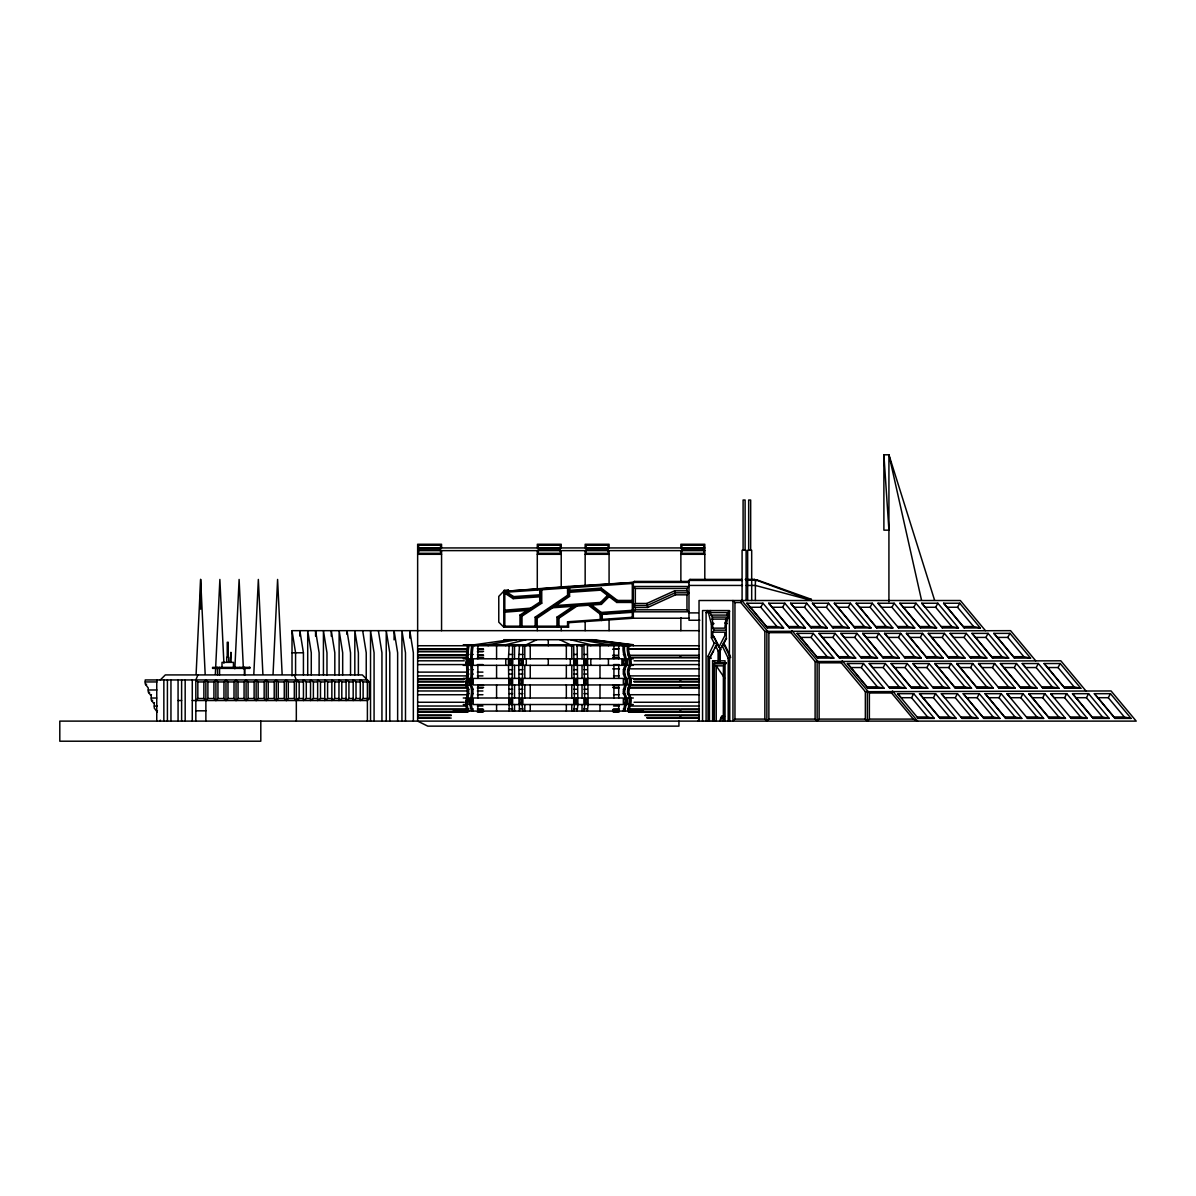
<?xml version="1.0" encoding="UTF-8"?>
<svg xmlns="http://www.w3.org/2000/svg" width="1196" height="1196" viewBox="0 0 1196 1196"><rect width="100%" height="100%" fill="white"/><g stroke="black" fill="none" stroke-linecap="round" stroke-linejoin="round"><path stroke-width="1.5" d="M623.34 711.067C624.267 705.386 627.257 699.167 623.34 693.635C622.563 688.268 626.674 683.903 625.194 678.401C622.653 674.38 622.653 669.341 625.194 665.335C626.226 658.473 621.741 652.717 623.34 645.735M624.76 711.067C625.687 705.386 628.677 699.167 624.76 693.635C623.968 688.268 628.094 683.903 626.614 678.401C624.058 674.38 624.058 669.341 626.614 665.335C627.646 658.473 623.161 652.717 624.76 645.735M196.099 674.35L200.644 579.447L205.174 674.35M215.34 674.35L219.87 579.447L223.891 663.197M234.835 668.773L239.11 579.447L243.386 668.773M253.806 674.35L258.351 579.447L262.896 674.35M273.047 674.35L277.592 579.447L282.136 674.35M509.182 645.735L508.42 658.802L509.182 711.067M512.606 711.067L511.843 704.534L512.606 645.735M519.438 645.735L518.675 658.802L519.438 711.067M522.861 711.067L522.084 704.534L522.861 645.735M573.706 711.067L574.484 704.534L573.706 645.735L473.227 645.735C470.626 659.265 473.975 671.584 471.374 684.934C475.978 693.351 468.398 702.426 473.227 711.067M577.13 711.067L577.907 704.534L577.13 645.735M583.962 711.067L584.739 704.534L583.962 645.735L576.502 645.735M587.385 711.067L588.148 704.534L587.385 645.735L699.361 645.735M720.067 721.113L720.74 718.093L720.411 721.113M723.416 719.798L723.789 718.093M725.733 630.157L713.982 630.157L712.801 628.154L712.308 617.091L710.14 612.576L710.618 610.558L708.391 612.576L711.396 624.282L711.396 637.767L714.236 643.284L708.032 656.215L708.032 721.113M712.801 628.154L724.821 628.154L725.823 619.109L729.097 617.091L726.854 615.088L710.783 615.088M726.854 615.088L727.497 612.576L729.68 611.231M729.246 612.576L726.241 624.282L726.241 637.767L723.401 643.284L729.59 656.215L729.59 721.113M513.159 598.658L513.682 596.61L539.725 594.801L540.727 595.743L539.725 596.819L513.159 598.658L504.802 593.231L503.8 591.377L504.234 590.331L508.24 590.062L508.808 591.033M688.986 618.227L633.327 618.227L632.31 617.285L602.35 619.364L601.424 620.44L600.347 619.498L599.973 613.997L588.492 605.266L588.791 604.249L591.527 605.056L601.244 612.442L632.31 610.304L633.327 611.231L632.31 612.307L602.007 614.4L588.791 604.249M601.244 588.103L569.565 590.301L568.563 591.377L569.565 592.319L600.631 590.166L601.244 588.103L617.465 600.437L632.31 600.437L633.327 601.439L632.31 602.455L616.792 602.455L609.123 596.625L609.033 595.294L607.508 595.399L600.497 602.425L556.035 605.505L552.373 606.761L552.702 607.747L572.989 606.342L576.651 605.086L576.995 606.073L558.981 618.197L558.981 626.181L557.979 627.182L556.962 626.181L537.183 626.181L536.182 627.182L535.18 626.181L522.009 626.181L521.008 627.182L519.991 626.181L504.802 626.181L503.8 627.182L498.777 622.159L498.777 596.4L504.054 590.854L506.386 591.198M601.244 612.442L601.424 620.44M616.792 602.455L617.465 600.437M756.321 580.748L756.664 579.806L811.112 599.226L811.725 600.512L755.379 585.442L746.155 585.442M810.783 600.168L811.112 599.226M195.83 721.113L195.83 679.941L197.908 674.918M467.561 645.735C464.96 659.265 468.309 671.584 465.707 684.934C470.312 693.351 462.732 702.426 467.561 711.067M472.076 645.735L468.982 645.735C466.365 659.265 469.729 671.584 467.128 684.934C471.732 693.351 464.153 702.426 468.982 711.067M471.807 645.735C469.206 659.265 472.57 671.584 469.953 684.934C474.558 693.351 466.978 702.426 471.807 711.067M627.586 711.067C628.513 705.386 631.503 699.167 627.586 693.635C626.809 688.268 630.92 683.903 629.455 678.401C626.898 674.38 626.898 669.341 629.455 665.335C630.471 658.473 626.001 652.717 627.586 645.735M627.586 708.884L629.006 708.884L629.006 711.067C629.933 705.386 632.923 699.167 629.006 693.635C628.229 688.268 632.34 683.903 630.86 678.401C628.304 674.38 628.304 669.341 630.86 665.335C631.892 658.473 627.407 652.717 629.006 645.735M740.802 602.53L741.744 600.512L768.879 632.669L768.879 719.095L766.875 721.113L764.857 719.095L764.857 631.383L740.802 602.53L734.957 602.53L732.954 600.512L732.954 721.113L734.957 719.095L734.957 602.53M791.049 632.669L791.991 630.666L819.125 662.823L819.125 719.095L817.122 721.113L815.104 719.095L815.104 661.538L791.049 632.669L768.879 632.669M865.351 719.095L865.351 691.692L841.296 662.823L842.238 660.805L869.372 692.977L869.372 719.095L867.369 721.113L865.351 719.095L819.125 719.095M913.325 719.095L891.558 692.977L892.485 690.959L917.616 721.113L913.325 719.095L869.372 719.095M709.452 721.113L709.452 658.249L713.608 651.013M715.103 647.903L717.346 643.239L714.236 643.284M507.687 591.108L568.235 586.414L569.565 587.834L632.31 583.499L634.329 581.42L687.984 581.42L688.986 582.422L633.327 582.422L503.8 591.377L503.8 627.182L568.563 627.182L568.563 622.712L567.562 621.77L567.562 626.181L568.563 627.182M540.727 595.743L513.428 597.626L503.8 591.377L506.865 592.17L539.725 589.897L540.727 588.821L541.743 589.763L567.562 587.969L568.818 586.384L633.327 582.422L633.327 618.227L568.563 622.712M718.811 647.335L724.821 635.644L724.821 632.176L712.801 632.176L712.801 635.644L720.695 649.772L719.514 650.833L719.514 660.82L720.695 662.838L715.163 662.838L713.653 663.825L713.653 721.113M719.514 650.833L723.401 643.284M722.369 646.498L726.57 638.335M746.887 603.233L750.445 607.254L760.791 607.254L762.988 603.233L783.589 627.945L767.488 627.945L746.887 603.233L762.988 603.233M768.744 603.233L772.302 607.254L782.662 607.254L784.845 603.233L805.446 627.945L789.345 627.945L768.744 603.233L784.845 603.233M790.601 603.233L794.159 607.254L804.519 607.254L806.702 603.233L827.303 627.945L811.202 627.945L790.601 603.233L806.702 603.233M812.458 603.233L816.016 607.254L826.376 607.254L828.559 603.233L849.16 627.945L833.059 627.945L812.458 603.233L828.559 603.233M797.134 633.372L800.692 637.408L811.052 637.408L813.235 633.372L833.836 658.099L817.735 658.099L797.134 633.372L813.235 633.372M834.315 603.233L837.888 607.254L848.233 607.254L850.416 603.233L871.017 627.945L854.916 627.945L834.315 603.233L850.416 603.233M818.991 633.372L822.549 637.408L832.909 637.408L835.092 633.372L855.693 658.099L839.592 658.099L818.991 633.372L835.092 633.372M856.172 603.233L859.745 607.254L870.09 607.254L872.273 603.233L892.874 627.945L876.773 627.945L856.172 603.233L872.273 603.233M840.848 633.372L844.421 637.408L854.766 637.408L856.949 633.372L877.55 658.099L861.449 658.099L840.848 633.372L856.949 633.372M878.028 603.233L881.602 607.254L891.947 607.254L894.145 603.233L914.746 627.945L898.63 627.945L878.028 603.233L894.145 603.233M862.705 633.372L866.278 637.408L876.623 637.408L878.806 633.372L899.407 658.099L883.306 658.099L862.705 633.372L878.806 633.372M847.381 663.526L850.939 667.547L861.299 667.547L863.482 663.526L884.083 688.253L867.982 688.253L847.381 663.526L863.482 663.526M899.885 603.233L903.458 607.254L913.804 607.254L916.001 603.233L936.603 627.945L920.486 627.945L899.885 603.233L916.001 603.233M884.562 633.372L888.135 637.408L898.48 637.408L900.678 633.372L921.279 658.099L905.163 658.099L884.562 633.372L900.678 633.372M869.238 663.526L872.811 667.547L883.156 667.547L885.339 663.526L905.94 688.253L889.839 688.253L869.238 663.526L885.339 663.526M921.757 603.233L925.315 607.254L935.661 607.254L937.858 603.233L958.459 627.945L942.358 627.945L921.757 603.233L937.858 603.233M906.418 633.372L909.992 637.408L920.337 637.408L922.535 633.372L943.136 658.099L927.02 658.099L906.418 633.372L922.535 633.372M891.095 663.526L894.668 667.547L905.013 667.547L907.196 663.526L927.797 688.253L911.696 688.253L891.095 663.526L907.196 663.526M943.614 603.233L947.172 607.254L957.518 607.254L959.715 603.233L980.316 627.945L964.215 627.945L943.614 603.233L959.715 603.233M928.29 633.372L931.848 637.408L942.194 637.408L944.392 633.372L964.993 658.099L948.891 658.099L928.29 633.372L944.392 633.372M912.952 663.526L916.525 667.547L926.87 667.547L929.068 663.526L949.669 688.253L933.553 688.253L912.952 663.526L929.068 663.526M897.628 693.68L901.201 697.702L911.546 697.702L913.729 693.68L934.33 718.392L918.229 718.392L897.628 693.68L913.729 693.68M950.147 633.372L953.705 637.408L964.051 637.408L966.248 633.372L986.85 658.099L970.748 658.099L950.147 633.372L966.248 633.372M934.809 663.526L938.382 667.547L948.727 667.547L950.925 663.526L971.526 688.253L955.41 688.253L934.809 663.526L950.925 663.526M919.485 693.68L923.058 697.702L933.403 697.702L935.601 693.68L956.187 718.392L940.086 718.392L919.485 693.68L935.601 693.68M972.004 633.372L975.562 637.408L985.908 637.408L988.105 633.372L1008.706 658.099L992.605 658.099L972.004 633.372L988.105 633.372M956.68 663.526L960.239 667.547L970.584 667.547L972.782 663.526L993.383 688.253L977.282 688.253L956.68 663.526L972.782 663.526M941.342 693.68L944.915 697.702L955.26 697.702L957.458 693.68L978.059 718.392L961.943 718.392L941.342 693.68L957.458 693.68M993.861 633.372L997.419 637.408L1007.765 637.408L1009.962 633.372L1030.563 658.099L1014.462 658.099L993.861 633.372L1009.962 633.372M978.537 663.526L982.095 667.547L992.441 667.547L994.638 663.526L1015.24 688.253L999.138 688.253L978.537 663.526L994.638 663.526M963.214 693.68L966.772 697.702L977.117 697.702L979.315 693.68L999.916 718.392L983.815 718.392L963.214 693.68L979.315 693.68M1000.394 663.526L1003.952 667.547L1014.298 667.547L1016.495 663.526L1037.096 688.253L1020.995 688.253L1000.394 663.526L1016.495 663.526M985.07 693.68L988.629 697.702L998.974 697.702L1001.172 693.68L1021.773 718.392L1005.672 718.392L985.07 693.68L1001.172 693.68M1022.251 663.526L1025.809 667.547L1036.17 667.547L1038.352 663.526L1058.953 688.253L1042.852 688.253L1022.251 663.526L1038.352 663.526M1006.927 693.68L1010.485 697.702L1020.831 697.702L1023.029 693.68L1043.63 718.392L1027.528 718.392L1006.927 693.68L1023.029 693.68M1044.108 663.526L1047.666 667.547L1058.026 667.547L1060.209 663.526L1080.81 688.253L1064.709 688.253L1044.108 663.526L1060.209 663.526M1028.784 693.68L1032.342 697.702L1042.688 697.702L1044.885 693.68L1065.487 718.392L1049.385 718.392L1028.784 693.68L1044.885 693.68M1050.641 693.68L1054.199 697.702L1064.56 697.702L1066.742 693.68L1087.343 718.392L1071.242 718.392L1050.641 693.68L1066.742 693.68M1072.498 693.68L1076.056 697.702L1086.417 697.702L1088.599 693.68L1109.2 718.392L1093.099 718.392L1072.498 693.68L1088.599 693.68M1094.355 693.68L1097.913 697.702L1108.273 697.702L1110.456 693.68L1131.057 718.392L1114.956 718.392L1094.355 693.68L1110.456 693.68M706.089 721.113L706.089 612.576L707.27 610.558M712.801 632.176L713.982 630.157M697.806 721.113L699.032 719.364M717.346 643.239L709.452 658.249L711.321 658.249M530.531 608.151L530.875 609.138L527.047 610.438L504.802 612.173L503.8 611.231L504.802 610.154L530.531 608.151L539.725 602.126L539.725 596.819M609.033 595.294L600.945 603.397L552.373 606.761M591.527 605.056L601.379 604.384L609.123 596.625M160.294 679.941L165.317 674.918L362.358 674.918L369.4 681.944L369.4 698.509L367.396 700.527L192.272 700.527M203.873 681.944L205.876 679.941L207.895 681.944L207.895 698.509L205.876 700.527L203.873 698.509L203.873 681.944L197.833 681.944L195.83 679.941M213.92 681.944L215.923 679.941L217.941 681.944L217.941 698.509L215.923 700.527L213.92 698.509L213.92 681.944L207.895 681.944M195.83 700.527L197.833 698.509L197.833 681.944M223.966 681.944L225.984 679.941L227.988 681.944L227.988 698.509L225.984 700.527L223.966 698.509L223.966 681.944L217.941 681.944M234.012 681.944L236.031 679.941L238.034 681.944L238.034 698.509L236.031 700.527L234.012 698.509L234.012 681.944L227.988 681.944M244.074 681.944L246.077 679.941L248.095 681.944L248.095 698.509L246.077 700.527L244.074 698.509L244.074 681.944L238.034 681.944M254.12 681.944L256.123 679.941L258.142 681.944L258.142 698.509L256.123 700.527L254.12 698.509L254.12 681.944L248.095 681.944M264.166 681.944L266.185 679.941L268.188 681.944L268.188 698.509L266.185 700.527L264.166 698.509L264.166 681.944L258.142 681.944M274.213 681.944L276.231 679.941L278.234 681.944L278.234 698.509L276.231 700.527L274.213 698.509L274.213 681.944L268.188 681.944M284.274 681.944L286.278 679.941L288.281 681.944L288.281 698.509L286.278 700.527L284.274 698.509L284.274 681.944L278.234 681.944M296.324 721.113L296.324 679.941L299.164 681.944L299.164 698.509L296.324 700.527L294.321 698.509L294.321 681.944L296.324 679.941L294.246 674.918M635.33 603.472L646.797 603.472L674.634 590.809L686.967 590.809L688.986 592.827L686.967 594.831L675.501 594.831L647.679 607.493L635.33 607.493L633.327 605.49L635.33 603.472L635.33 588.507L633.327 586.489L688.986 586.489L686.967 588.507L635.33 588.507M635.33 609.811L633.327 611.814L688.986 611.814L686.967 609.811L635.33 609.811L635.33 607.493M699.899 620.246L688.986 620.246L688.986 580.419L689.987 579.402L741.49 579.402M145.822 684.77L146.63 684.157M148.842 692.798L149.649 692.2M150.651 695.22L151.458 694.607M151.862 700.841L152.654 700.243M153.671 703.248L154.463 702.65M156.676 711.291L157.483 710.693M310.541 698.509L306.281 698.509L303.44 700.527L303.44 679.941L306.281 681.944L310.541 681.944M317.643 698.509L313.382 698.509L310.541 700.527L310.541 679.941L313.382 681.944L317.643 681.944M324.759 698.509L320.483 698.509L317.643 700.527L317.643 679.941L320.483 681.944L324.759 681.944M331.86 698.509L327.599 698.509L324.759 700.527L324.759 679.941L327.599 681.944L331.86 681.944M338.961 698.509L334.701 698.509L331.86 700.527L331.86 679.941L334.701 681.944L338.961 681.944M346.078 698.509L341.802 698.509L338.961 700.527L338.961 679.941L341.802 681.944L346.078 681.944M353.179 698.509L348.918 698.509L346.078 700.527L346.078 679.941L348.918 681.944L353.179 681.944M360.28 698.509L356.019 698.509L353.179 700.527L353.179 679.941L356.019 681.944L360.28 681.944M369.4 698.509L363.121 698.509L360.28 700.527L360.28 679.941L363.121 681.944L369.4 681.944M535.18 626.181L535.18 617.136L567.562 595.309L567.562 587.969M537.183 626.181L537.183 618.197L552.702 607.747M556.035 605.505L569.565 596.385L569.565 592.319M556.962 626.181L556.962 617.136L572.989 606.342M576.651 605.086L557.979 617.674L557.979 627.182M519.991 626.181L519.991 615.058L527.047 610.438M522.009 626.181L522.009 616.149L541.743 603.218L541.743 589.763M599.973 613.997L633.327 611.231M536.78 639.711L526.285 644.734L526.285 645.735M746.155 580.419L756.664 579.806M711.396 637.767L713.982 636.706L720.695 649.772L718.108 650.833L718.108 660.82L720.695 662.838M728.185 721.113L728.185 658.249L730.771 657.232M764.857 631.383L1010.575 630.666L1035.706 660.805M815.104 661.538L1060.822 660.805L1085.953 690.959M865.351 691.692L1111.069 690.959L1136.2 721.113L59.8 721.113L59.8 741.206L260.803 741.206L260.803 721.113M711.396 624.282L713.982 623.624L712.801 622.966M526.046 639.711L505.773 644.734L505.773 645.735M516.836 639.711L488.162 644.734L488.162 645.735M509.765 639.711L474.648 644.734L474.648 645.735M503.8 611.231L530.875 609.138M568.563 591.377L600.945 589.135L617.136 601.439L633.327 601.439M576.995 606.073L588.492 605.266M567.562 621.77L600.347 619.498M883.889 454.794L888.927 530.157L883.889 530.157L883.889 454.794L888.927 454.794L934.584 600.213M418.645 547.932L704.803 547.932M418.645 550.623L704.803 550.623M417.643 554.301L441.563 554.301M537.288 554.301L561.223 554.301M585.158 554.301L609.078 554.301M680.868 554.301L704.803 554.301M745.183 579.402L754.377 579.402L811.725 600.512M688.986 580.419L742.462 580.419M688.986 585.442L742.462 585.442M688.986 592.827L675.067 592.827L647.23 605.49L633.327 605.49M706.089 612.576L727.497 612.576M688.986 612.89L698.225 612.89M712.308 617.091L729.097 617.091M711.814 619.109L725.823 619.109M558.981 626.181L567.562 626.181M750.445 607.254L766.531 626.54L776.877 626.54L783.589 627.945M772.302 607.254L788.388 626.54L798.734 626.54L805.446 627.945M794.159 607.254L810.245 626.54L820.591 626.54L827.303 627.945M849.16 627.945L842.447 626.54L832.102 626.54L833.059 627.945M837.888 607.254L853.959 626.54L864.304 626.54L871.017 627.945M859.745 607.254L875.816 626.54L886.161 626.54L892.874 627.945M914.746 627.945L908.018 626.54L897.673 626.54L898.63 627.945M903.458 607.254L919.53 626.54L929.89 626.54L936.603 627.945M958.459 627.945L951.747 626.54L941.387 626.54L942.358 627.945M947.172 607.254L963.243 626.54L973.604 626.54L980.316 627.945M292.018 675.89L292.018 630.666L699.286 630.666M503.8 639.711L592.768 639.711L633.327 644.734L633.327 645.735M463.256 644.734L633.327 644.734M417.643 645.735L468.01 645.735M717.346 645.691L715.477 645.691L718.108 650.833L719.992 650.833L719.992 660.82L718.108 660.82M417.643 648.755L468.01 648.755M477.339 648.755L482.945 648.755M613.548 648.755L619.139 648.755M628.468 648.755L699.361 648.755M467.845 649.249L418.137 649.249L418.137 651.267L467.845 651.267M478.056 649.249L483.588 649.249M612.621 649.249L618.138 649.249M628.349 649.249L679.896 649.249M680.898 649.249L699.316 649.249M478.056 651.267L483.588 651.267M417.643 651.76L468.01 651.76M477.339 651.76L482.945 651.76M292.018 652.792L303.425 652.792L303.425 674.918M467.561 654.451L468.982 654.451M471.807 654.451L473.227 654.451M509.182 654.451L512.606 654.451M519.438 654.451L522.861 654.451M573.706 654.451L577.13 654.451M583.962 654.451L587.385 654.451M623.34 654.451L624.76 654.451M627.586 654.451L629.006 654.451M417.643 654.78L468.01 654.78M477.339 654.78L482.945 654.78M467.845 655.288L418.137 655.288L418.137 657.292L467.845 657.292M478.056 655.288L483.588 655.288M612.621 655.288L618.138 655.288M628.349 655.288L679.896 655.288L679.896 657.292L630.187 657.292M699.316 655.288L680.898 655.288L680.898 657.292L699.316 657.292M800.692 637.408L816.778 656.694L827.124 656.694L833.836 658.099M822.549 637.408L838.635 656.694L848.981 656.694L855.693 658.099M877.55 658.099L870.838 656.694L860.492 656.694L861.449 658.099M866.278 637.408L882.349 656.694L892.694 656.694L899.407 658.099M921.279 658.099L914.551 656.694L904.206 656.694L905.163 658.099M909.992 637.408L926.063 656.694L936.408 656.694L943.136 658.099M931.848 637.408L947.92 656.694L958.28 656.694L964.993 658.099M986.85 658.099L980.137 656.694L969.777 656.694L970.748 658.099M975.562 637.408L991.634 656.694L1001.994 656.694L1008.706 658.099M997.419 637.408L1013.505 656.694L1023.851 656.694L1030.563 658.099M478.056 657.292L483.588 657.292M612.621 657.292L618.138 657.292M417.643 657.8L466.156 657.8M477.339 657.8L482.945 657.8M613.548 657.8L619.139 657.8M630.337 657.8L699.361 657.8M463.256 658.802L467.561 658.802M471.374 658.802L468.982 658.802L468.982 665.335L471.374 665.335M511.843 658.802L473.227 658.802L473.227 665.335L511.843 665.335M522.084 658.802L512.606 658.802L512.606 665.335L522.084 665.335M574.484 658.802L583.962 658.802L583.962 665.335L574.484 665.335M584.739 658.802L623.34 658.802L623.34 665.335L584.739 665.335M625.194 658.802L627.586 658.802L627.586 665.335L625.194 665.335M629.006 658.802L633.327 658.802M471.912 659.803L470.342 659.803L470.342 664.333L471.912 664.333M511.29 659.803L509.346 659.803L509.346 664.333L511.29 664.333M519.602 659.803L521.546 659.803M575.022 659.803L576.965 659.803L576.965 664.333L575.022 664.333M585.278 659.803L587.221 659.803L587.221 664.333L585.278 664.333M624.656 659.803L626.226 659.803L626.226 664.333L624.656 664.333M629.545 659.803L630.471 659.803L630.471 664.333L629.545 664.333M417.643 660.805L464.287 660.805M634.059 660.805L699.361 660.805M712.577 721.113L712.577 660.82L714.461 660.82L714.356 721.113M819.125 662.823L841.296 662.823M713.653 663.825L725.882 663.825M519.602 664.333L521.546 664.333M417.643 664.587L466.156 664.587M477.339 664.587L482.945 664.587M613.548 664.587L619.139 664.587M630.337 664.587L699.361 664.587M463.256 665.335L467.128 665.335M629.006 665.335L633.327 665.335M714.356 665.843L723.416 665.843L723.326 721.113M612.696 668.848L619.483 668.848M630.576 668.848L699.047 668.848M467.561 669.685L468.982 669.685M471.807 669.685L473.227 669.685M509.182 669.685L512.606 669.685M519.438 669.685L522.861 669.685M573.706 669.685L577.13 669.685M583.962 669.685L587.385 669.685M623.34 669.685L624.76 669.685M627.586 669.685L629.006 669.685M417.643 672.122L468.01 672.122M477.339 672.122L482.945 672.122M467.561 674.051L468.982 674.051M471.807 674.051L473.227 674.051M509.182 674.051L512.606 674.051M519.438 674.051L522.861 674.051M573.706 674.051L577.13 674.051M583.962 674.051L587.385 674.051M623.34 674.051L624.76 674.051M627.586 674.051L629.006 674.051M417.643 675.89L468.01 675.89M477.339 675.89L482.945 675.89M613.548 675.89L619.139 675.89M628.468 675.89L699.361 675.89M463.256 678.401L467.561 678.401M471.374 678.401L468.982 678.401L468.982 684.934L471.374 684.934M511.843 678.401L473.227 678.401L473.227 684.934L511.843 684.934M522.084 678.401L512.606 678.401L512.606 684.934L522.084 684.934M574.484 678.401L583.962 678.401L583.962 684.934L574.484 684.934M584.739 678.401L623.34 678.401L623.34 684.934L584.739 684.934M625.194 678.401L627.586 678.401L627.586 684.934L625.194 684.934M629.006 678.401L633.327 678.401M417.643 678.894L464.287 678.894M634.059 678.894L699.361 678.894M464.168 679.403L418.137 679.403L418.137 681.406L464.168 681.406M471.912 679.403L470.342 679.403L470.342 683.933L471.912 683.933M511.29 679.403L509.346 679.403L509.346 683.933L511.29 683.933M519.602 679.403L521.546 679.403M575.022 679.403L576.965 679.403L576.965 683.933L575.022 683.933M585.278 679.403L587.221 679.403L587.221 683.933L585.278 683.933M624.656 679.403L626.226 679.403L626.226 683.933L624.656 683.933M629.545 679.403L630.471 679.403L630.471 683.933L629.545 683.933M633.88 679.403L679.896 679.403L679.896 681.406L633.88 681.406M699.316 679.403L680.898 679.403L680.898 681.406L699.316 681.406M145.224 681.944L156.945 681.944M288.281 681.944L294.321 681.944M297.744 681.944L303.44 681.944M417.643 681.914L464.287 681.914M634.059 681.914L699.361 681.914M519.602 683.933L521.546 683.933M417.643 684.934L467.561 684.934M629.006 684.934L699.361 684.934M467.845 685.428L418.137 685.428L418.137 687.446L467.845 687.446M478.056 685.428L483.588 685.428M612.621 685.428L618.138 685.428M630.187 685.428L679.896 685.428L679.896 687.446L628.349 687.446M699.316 685.428L680.898 685.428L680.898 687.446L699.316 687.446M850.939 667.547L867.025 686.848L877.371 686.848L884.083 688.253M905.94 688.253L899.228 686.848L888.882 686.848L889.839 688.253M894.668 667.547L910.739 686.848L921.084 686.848L927.797 688.253M949.669 688.253L942.941 686.848L932.596 686.848L933.553 688.253M938.382 667.547L954.453 686.848L964.813 686.848L971.526 688.253M960.239 667.547L976.31 686.848L986.67 686.848L993.383 688.253M1015.24 688.253L1008.527 686.848L998.167 686.848L999.138 688.253M1003.952 667.547L1020.038 686.848L1030.384 686.848L1037.096 688.253M1058.953 688.253L1052.241 686.848L1041.895 686.848L1042.852 688.253M1047.666 667.547L1063.752 686.848L1074.098 686.848L1080.81 688.253M478.056 687.446L483.588 687.446M612.621 687.446L618.138 687.446M417.643 687.939L468.01 687.939M477.339 687.939L482.945 687.939M613.548 687.939L619.139 687.939M628.468 687.939L699.361 687.939M467.561 689.285L468.982 689.285M471.807 689.285L473.227 689.285M509.182 689.285L512.606 689.285M519.438 689.285L522.861 689.285M573.706 689.285L577.13 689.285M583.962 689.285L587.385 689.285M623.34 689.285L624.76 689.285M627.586 689.285L629.006 689.285M148.244 689.987L156.855 689.987M417.643 690.959L468.01 690.959M477.339 690.959L482.945 690.959M869.372 692.977L891.558 692.977M467.561 693.635L468.982 693.635M471.807 693.635L473.227 693.635M509.182 693.635L512.606 693.635M519.438 693.635L522.861 693.635M573.706 693.635L577.13 693.635M583.962 693.635L587.385 693.635M623.34 693.635L624.76 693.635M627.586 693.635L629.006 693.635M417.643 694.726L468.01 694.726M477.339 694.726L482.945 694.726M613.548 694.726L619.139 694.726M630.337 694.726L699.361 694.726M463.256 698.001L467.128 698.001M471.374 698.001L468.982 698.001L468.982 704.534L471.374 704.534M511.843 698.001L473.227 698.001L473.227 704.534L511.843 704.534M522.084 698.001L512.606 698.001L512.606 704.534L522.084 704.534M574.484 698.001L583.962 698.001L583.962 704.534L574.484 704.534M584.739 698.001L623.34 698.001L623.34 704.534L584.739 704.534M625.194 698.001L627.586 698.001L627.586 704.534L625.194 704.534M629.006 698.001L633.327 698.001M151.249 698.03L156.676 698.03M197.833 698.509L203.873 698.509M207.895 698.509L213.92 698.509M217.941 698.509L223.966 698.509M227.988 698.509L234.012 698.509M238.034 698.509L244.074 698.509M248.095 698.509L254.12 698.509M258.142 698.509L264.166 698.509M268.188 698.509L274.213 698.509M278.234 698.509L284.274 698.509M288.281 698.509L294.321 698.509M297.744 698.509L303.44 698.509M471.912 699.002L470.342 699.002L470.342 703.517L471.912 703.517M511.29 699.002L509.346 699.002L509.346 703.517L511.29 703.517M519.602 699.002L521.546 699.002M575.022 699.002L576.965 699.002L576.965 703.517L575.022 703.517M585.278 699.002L587.221 699.002L587.221 703.517L585.278 703.517M624.656 699.002L626.226 699.002L626.226 703.517L624.656 703.517M629.545 699.002L630.471 699.002L630.471 703.517L629.545 703.517M178.069 700.527L181.613 700.527M417.643 702.261L464.287 702.261M634.059 702.261L699.361 702.261M519.602 703.517L521.546 703.517M463.256 704.534L467.561 704.534M629.006 704.534L633.327 704.534M154.269 706.074L157.289 706.074M417.643 706.029L466.156 706.029M477.339 706.029L482.945 706.029M613.548 706.029L619.139 706.029M630.337 706.029L699.361 706.029M467.561 708.884L468.982 708.884M471.807 708.884L473.227 708.884M509.182 708.884L512.606 708.884M519.438 708.884L522.861 708.884M573.706 708.884L577.13 708.884M583.962 708.884L587.385 708.884M623.34 708.884L624.76 708.884M417.643 709.049L468.01 709.049M477.339 709.049L482.945 709.049M613.548 709.049L619.139 709.049M628.468 709.049L699.361 709.049M467.845 709.557L418.137 709.557L418.137 711.56L467.845 711.56M478.056 709.557L483.588 709.557M612.621 709.557L618.138 709.557M628.349 709.557L679.896 709.557L679.896 711.56L628.349 711.56M699.316 709.557L680.898 709.557L680.898 711.56L699.316 711.56M195.83 710.813L205.876 710.813M453.12 711.067L643.463 711.067M478.056 711.56L483.588 711.56M612.621 711.56L618.138 711.56M417.643 712.069L468.01 712.069M477.339 712.069L482.945 712.069M613.548 712.069L619.139 712.069M628.468 712.069L699.361 712.069M417.643 715.073L451.221 715.073M645.257 715.073L699.361 715.073M451.281 715.582L418.137 715.582L418.137 717.6L449.442 717.6M644.913 715.582L679.896 715.582L679.896 717.6L646.767 717.6M699.316 715.582L680.898 715.582L680.898 717.6L699.316 717.6M724.522 716.344L721.936 716.344A5.427 1.914 90 0 0 721.681 716.733L721.607 716.882A5.427 1.914 -90 0 0 721.113 718.437L720.979 718.198A5.427 1.914 90 0 1 721.801 716.105L724.387 716.105M934.33 718.392L927.618 716.987L917.272 716.987L918.229 718.392M923.058 697.702L939.129 716.987L949.475 716.987L956.187 718.392M978.059 718.392L971.331 716.987L960.986 716.987L961.943 718.392M966.772 697.702L982.843 716.987L993.203 716.987L999.916 718.392M988.629 697.702L1004.7 716.987L1015.06 716.987L1021.773 718.392M1043.63 718.392L1036.917 716.987L1026.557 716.987L1027.528 718.392M1032.342 697.702L1048.429 716.987L1058.774 716.987L1065.487 718.392M1087.343 718.392L1080.631 716.987L1070.285 716.987L1071.242 718.392M1076.056 697.702L1092.142 716.987L1102.488 716.987L1109.2 718.392M1097.913 697.702L1113.999 716.987L1124.345 716.987L1131.057 718.392M417.643 718.093L451.221 718.093M647.126 718.093L699.361 718.093M720.979 718.198L723.7 718.437A5.427 1.914 90 0 1 724.193 716.882M720.994 718.557L723.61 718.093A5.427 1.914 90 0 1 724.148 716.494M734.957 719.095L764.857 719.095M768.879 719.095L815.104 719.095M712.577 660.82L725.045 660.835L725.045 721.113M591.258 639.711L630.427 644.734L630.427 645.735M586.817 639.711L621.92 644.734L621.92 645.735M579.746 639.711L608.42 644.734L608.42 645.735M570.537 639.711L590.809 644.734L590.809 645.735M724.821 622.966L727.407 623.624M708.032 656.215L710.618 657.232M559.803 639.711L570.298 644.734L570.298 645.735M567.562 595.309L569.565 596.385M556.962 617.136L558.981 618.197M535.18 617.136L537.183 618.197M539.725 602.126L541.743 603.218M519.991 615.058L522.009 616.149M506.865 592.17L513.682 596.61M600.631 590.166L607.508 595.399M712.801 635.644L713.982 636.706M1108.273 697.702L1124.345 716.987M1086.417 697.702L1102.488 716.987M1058.026 667.547L1074.098 686.848M1064.56 697.702L1080.631 716.987M1036.17 667.547L1052.241 686.848M1007.765 637.408L1023.851 656.694M1042.688 697.702L1058.774 716.987M985.459 630.666L960.328 600.512L699.032 600.512L699.032 721.113M1014.298 667.547L1030.384 686.848M985.908 637.408L1001.994 656.694M957.518 607.254L973.604 626.54M1020.831 697.702L1036.917 716.987M992.441 667.547L1008.527 686.848M964.051 637.408L980.137 656.694M935.661 607.254L951.747 626.54M998.974 697.702L1015.06 716.987M970.584 667.547L986.67 686.848M942.194 637.408L958.28 656.694M913.804 607.254L929.89 626.54M977.117 697.702L993.203 716.987M948.727 667.547L964.813 686.848M920.337 637.408L936.408 656.694M891.947 607.254L908.018 626.54M955.26 697.702L971.331 716.987M926.87 667.547L942.941 686.848M898.48 637.408L914.551 656.694M870.09 607.254L886.161 626.54M933.403 697.702L949.475 716.987M905.013 667.547L921.084 686.848M876.623 637.408L892.694 656.694M848.233 607.254L864.304 626.54M911.546 697.702L927.618 716.987M883.156 667.547L899.228 686.848M854.766 637.408L870.838 656.694M826.376 607.254L842.447 626.54M861.299 667.547L877.371 686.848M832.909 637.408L848.981 656.694M804.519 607.254L820.591 626.54M811.052 637.408L827.124 656.694M782.662 607.254L798.734 626.54M760.791 607.254L776.877 626.54M157.289 712.098L154.269 708.077L154.269 704.055L151.249 700.034L151.249 696.012L148.244 692.006L148.244 687.984L145.224 683.963L145.224 679.941L367.396 679.941L367.396 721.113M1113.999 716.987L1114.956 718.392M1092.142 716.987L1093.099 718.392M1063.752 686.848L1064.709 688.253M1013.505 656.694L1014.462 658.099M1048.429 716.987L1049.385 718.392M1020.038 686.848L1020.995 688.253M991.634 656.694L992.605 658.099M963.243 626.54L964.215 627.945M1004.7 716.987L1005.672 718.392M976.31 686.848L977.282 688.253M947.92 656.694L948.891 658.099M982.843 716.987L983.815 718.392M919.53 626.54L920.486 627.945M954.453 686.848L955.41 688.253M926.063 656.694L927.02 658.099M939.129 716.987L940.086 718.392M875.816 626.54L876.773 627.945M910.739 686.848L911.696 688.253M882.349 656.694L883.306 658.099M853.959 626.54L854.916 627.945M867.025 686.848L867.982 688.253M838.635 656.694L839.592 658.099M810.245 626.54L811.202 627.945M816.778 656.694L817.735 658.099M788.388 626.54L789.345 627.945M766.531 626.54L767.488 627.945M724.597 678.117L716.24 665.843L716.225 721.113M724.806 644.794L730.023 655.677M722.16 645.691L728.185 658.249M600.497 602.425L601.379 604.384M921.503 600.093L888.927 454.794L888.927 601.857M674.634 590.809L675.501 594.831M646.797 603.472L647.679 607.493M378.385 630.666L381.943 652.792L381.943 721.113M362.672 630.666L366.23 652.792L366.23 678.775M303.425 652.792L299.867 630.666L299.867 636.197M292.018 630.666L295.576 652.792L295.576 674.918M602.007 614.4L602.35 619.364M508.24 590.062L508.315 591.063M504.234 590.331L504.308 591.347M867.369 690.959L867.369 721.113M817.122 660.805L817.122 721.113M766.875 630.666L766.875 721.113M755.379 580.419L755.379 600.512M754.377 579.402L754.377 580.419M751.686 600.512L751.686 550.265L747.664 550.265L747.664 600.512M750.669 550.265L750.669 500.018L748.666 500.018L748.666 550.265M746.11 600.512L746.11 550.265L742.088 550.265L742.088 600.512M745.108 550.265L745.108 500.018L743.09 500.018L743.09 550.265M729.425 721.113L729.425 610.558L702.56 610.558L702.56 721.113M724.043 663.825L724.043 721.113M704.803 580.374L704.803 544.255L680.868 544.255L680.868 547.932M689.987 579.402L689.987 580.419M687.984 581.42L687.984 582.422M686.967 588.507L686.967 590.809M686.967 594.831L686.967 609.811M680.868 550.623L680.868 582.258M680.868 617.629L680.868 630.666M678.939 721.113L678.939 726.136L427.779 726.136L417.643 721.113L417.643 544.255L441.563 544.255L441.563 547.932M634.329 581.42L634.329 582.422M632.31 583.499L632.31 600.437M632.31 602.455L632.31 610.304M632.31 612.307L632.31 617.285M629.829 659.803L629.829 664.333M629.829 679.403L629.829 683.933M629.829 699.002L629.829 703.517M626.181 644.734L626.181 645.735M625.583 659.803L625.583 664.333M625.583 679.403L625.583 683.933M625.583 699.002L625.583 703.517M621.92 658.802L621.92 665.335M618.706 645.735L618.706 658.802M618.706 665.335L618.706 678.401M618.706 684.934L618.706 698.001M618.706 704.534L618.706 711.067M613.922 645.735L613.922 658.802M613.922 665.335L613.922 678.401M613.922 684.934L613.922 698.001M609.078 547.932L609.078 544.255L585.158 544.255L585.158 547.932M609.078 550.623L609.078 584.126M609.078 619.483L609.078 630.666M608.42 658.802L608.42 665.335M599.988 645.735L599.988 658.802M599.988 665.335L599.988 678.401M599.988 684.934L599.988 698.001M599.988 704.534L599.988 711.067M590.809 658.802L590.809 665.335M585.666 659.803L585.666 664.333M585.666 679.403L585.666 683.933M585.666 699.002L585.666 703.517M585.158 550.623L585.158 585.98M585.158 621.352L585.158 630.666M582.048 645.735L582.048 658.802M582.048 665.335L582.048 678.401M582.048 684.934L582.048 698.001M582.048 704.534L582.048 711.067M580.553 644.734L580.553 645.735M577.13 658.802L577.13 665.335M577.13 678.401L577.13 684.934M577.13 698.001L577.13 704.534M575.411 659.803L575.411 664.333M575.411 679.403L575.411 683.933M575.411 699.002L575.411 703.517M571.793 645.735L571.793 658.802M571.793 665.335L571.793 678.401M571.793 684.934L571.793 698.001M571.793 704.534L571.793 711.067M570.298 658.802L570.298 665.335M569.565 587.834L569.565 590.301M568.563 586.892L568.563 595.847L536.182 617.674L536.182 627.182M566.336 645.735L566.336 658.802M566.336 665.335L566.336 678.401M566.336 684.934L566.336 698.001M566.336 704.534L566.336 711.067M561.223 547.932L561.223 544.255L537.288 544.255L537.288 547.932M561.223 550.623L561.223 587.849M561.223 626.943L561.223 630.666M548.291 639.711L548.291 645.735M548.291 658.802L548.291 665.335M540.727 588.821L540.727 602.664L521.008 615.611L521.008 627.182M539.725 589.897L539.725 594.801M537.288 550.623L537.288 589.703M537.288 626.943L537.288 630.666M530.232 645.735L530.232 658.802M530.232 665.335L530.232 678.401M530.232 684.934L530.232 698.001M530.232 704.534L530.232 711.067M526.285 658.802L526.285 665.335M524.79 645.735L524.79 658.802M524.79 665.335L524.79 678.401M524.79 684.934L524.79 698.001M524.79 704.534L524.79 711.067M521.157 659.803L521.157 664.333M521.157 679.403L521.157 683.933M521.157 699.002L521.157 703.517M519.438 658.802L519.438 665.335M519.438 678.401L519.438 684.934M519.438 698.001L519.438 704.534M516.029 644.734L516.029 645.735M514.534 645.735L514.534 658.802M514.534 665.335L514.534 678.401M514.534 684.934L514.534 698.001M514.534 704.534L514.534 711.067M510.901 659.803L510.901 664.333M510.901 679.403L510.901 683.933M510.901 699.002L510.901 703.517M505.773 658.802L505.773 665.335M504.802 593.231L504.802 610.154M504.802 612.173L504.802 626.181M496.579 645.735L496.579 658.802M496.579 665.335L496.579 678.401M496.579 684.934L496.579 698.001M496.579 704.534L496.579 711.067M477.877 645.735L477.877 658.802M477.877 665.335L477.877 678.401M477.877 684.934L477.877 698.001M477.877 704.534L477.877 711.067M470.985 659.803L470.985 664.333M470.985 679.403L470.985 683.933M470.985 699.002L470.985 703.517M441.563 550.623L441.563 630.666M413.338 721.113L413.338 652.792L409.794 630.666L409.794 638.036M405.489 721.113L405.489 652.792L401.931 630.666L401.931 721.113M397.64 721.113L397.64 652.792L394.082 630.666L394.082 639.875M389.791 721.113L389.791 652.792L386.233 630.666L386.233 721.113M374.079 721.113L374.079 652.792L370.536 630.666L370.536 721.113M363.121 681.944L363.121 698.509M358.381 674.918L358.381 652.792L354.823 630.666L354.823 674.918M356.019 681.944L356.019 698.509M350.533 674.918L350.533 652.792L346.975 630.666L346.975 634.343M348.918 681.944L348.918 698.509M342.684 674.918L342.684 652.792L339.126 630.666L339.126 674.918M341.802 681.944L341.802 698.509M334.82 674.918L334.82 652.792L331.277 630.666L331.277 636.197M334.701 681.944L334.701 698.509M327.599 681.944L327.599 698.509M326.971 674.918L326.971 652.792L323.428 630.666L323.428 674.918M320.483 681.944L320.483 698.509M319.123 674.918L319.123 652.792L315.565 630.666L315.565 636.197M313.382 681.944L313.382 698.509M311.274 674.918L311.274 652.792L307.716 630.666L307.716 674.918M306.281 681.944L306.281 698.509M286.278 679.941L286.278 700.527M276.231 679.941L276.231 700.527M266.185 679.941L266.185 700.527M256.123 679.941L256.123 700.527M249.291 667.383L249.291 668.385M246.077 679.941L246.077 700.527M244.776 667.383L244.806 674.978M244.388 667.383L244.388 674.978M239.753 667.383L239.753 668.385M236.031 679.941L236.031 700.527M233.459 667.383L233.459 662.36L222.008 662.36L222.008 667.383M230.903 662.36L230.903 652.298L230.29 662.36M228.735 662.36L228.735 657.322L226.732 657.322L226.732 662.36M228.242 657.322L228.242 642.252L227.24 642.252L227.225 657.322M225.984 679.941L225.984 700.527M219.556 667.383L219.556 674.978M217.478 667.383L217.582 674.978M215.923 679.941L215.923 700.527M205.876 679.941L205.876 721.113M200.644 579.447L200.644 609.213M192.272 679.941L192.272 721.113M185.171 679.941L185.171 721.113M181.613 679.941L181.613 721.113M178.069 679.941L178.069 721.113M170.953 679.941L170.953 721.113M167.41 679.941L167.41 721.113M163.852 679.941L163.852 721.113M160.294 720.142L160.294 721.113M156.751 679.941L156.751 721.113M723.954 718.198A5.427 1.914 -90 0 1 724.178 717.361M724.073 718.437A5.427 1.914 -90 0 1 724.178 717.989M440.562 545.256L418.645 545.256L418.645 553.3L440.562 553.3L440.562 545.256M560.221 545.256L538.29 545.256L538.29 553.3L560.221 553.3L560.221 545.256M608.076 545.256L586.16 545.256L586.16 553.3L608.076 553.3L608.076 545.256M703.801 545.256L681.884 545.256L681.884 553.3L703.801 553.3L703.801 545.256M440.068 548.441L419.153 548.441L419.153 550.115L440.068 550.115L440.068 548.441M559.713 548.441L538.798 548.441L538.798 550.115L559.713 550.115L559.713 548.441M607.568 548.441L586.653 548.441L586.653 550.115L607.568 550.115L607.568 548.441M703.293 548.441L682.378 548.441L682.378 550.115L703.293 550.115L703.293 548.441M573.706 658.802L522.861 658.802L522.861 665.335L573.706 665.335L573.706 658.802M466.739 659.803L466.096 664.333L466.739 659.803M726.271 662.823L715.178 662.823L726.226 662.838M249.889 667.383L212.559 667.383L212.559 668.385L249.889 668.385L249.889 667.383M573.706 678.401L522.861 678.401L522.861 684.934L573.706 684.934L573.706 678.401M466.739 679.403L466.096 683.933L466.739 679.403M573.706 698.001L522.861 698.001L522.861 704.534L573.706 704.534L573.706 698.001M466.739 699.002L466.096 703.517L466.739 699.002"/></g></svg>
